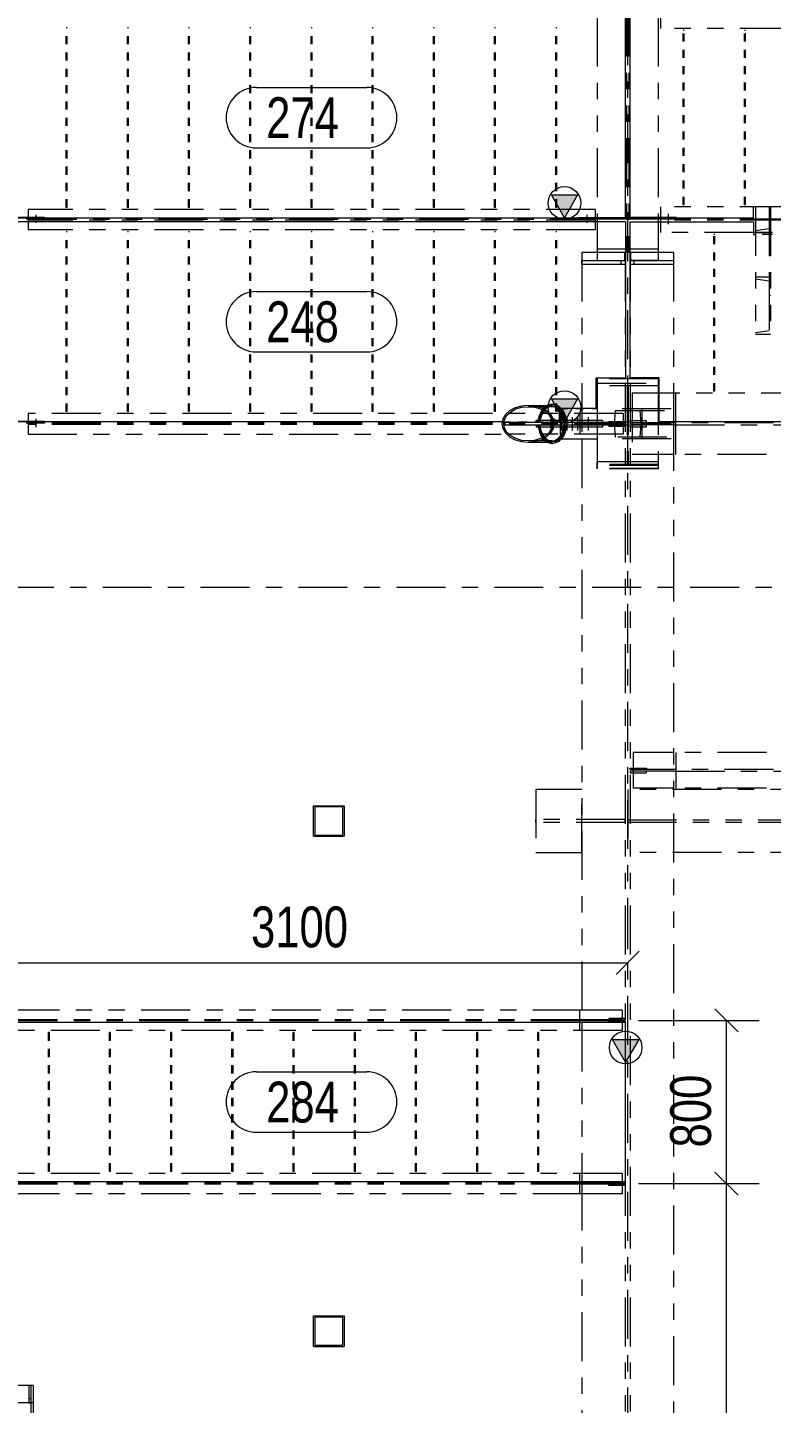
# Model space of a CAD drawing. Header units: millimetres. Extents: x 6786 to 7380, y -302 to 118.
# Drawn here: x 7054.7 to 7100.3, y -46 to 38.2 of the extents above; entities that cross this region are included whole.
import ezdxf

# ---------------------------------------------------------------- set-up
doc = ezdxf.new("R2010")
doc.units = ezdxf.units.MM
for name, pattern in [('XKITLINE00', [0]), ('XKITLINE02', [4, 2, -2]), ('XKITLINE03', [6, 3, -1, 1, -1]), ('XKITLINE04', [3, 0.5, -0.5, 0.5, -0.5, 0.5, -0.5]), ('XKITLINE05', [8, 3, -1, 1, -1, 1, -1])]:
    doc.linetypes.add(name, pattern=pattern)
for name, color, linetype, lineweight in [('Bolt', 7, 'Continuous', 0), ('Part', 2, 'Continuous', 0), ('PartMark', 3, 'Continuous', 0), ('S-GRID', 1, 'Continuous', 0), ('Z-DIMENSIONS', 1, 'Continuous', 0)]:
    doc.layers.add(name, color=color, linetype=linetype, lineweight=lineweight)
doc.styles.add('Arial', font='arial.ttf')

msp = doc.modelspace()

# ---------------------------------------------------------------- hatches: boundary and pattern name
at = {"layer": 'Part'}
for points in [[(7086.834, 27.995), (7088.434, 27.995), (7087.634, 26.595)], [(7086.834, 15.495), (7088.434, 15.495), (7087.634, 14.095)], [(7090.584, -23.73), (7092.184, -23.73), (7091.384, -25.13)]]:
    msp.add_hatch(color=7, dxfattribs=at).paths.add_polyline_path(points, flags=17)

# ---------------------------------------------------------------- linework, layer by layer
at = {"layer": 'Bolt', "color": 6, "linetype": 'XKITLINE02', "lineweight": 0}
for p, q in [((7055.259, 26.27), (7055.259, 26.77)), ((7055.259, 26.27), (7055.259, 26.77)), ((7089.009, 26.77), (7089.009, 26.27)), ((7089.009, 26.77), (7089.009, 26.27)), ((7094.009, 26.208), (7094.009, 26.833)), ((7094.009, 26.208), (7094.009, 26.833)), ((7055.259, 13.77), (7055.259, 14.27)), ((7055.259, 13.77), (7055.259, 14.27))]:
    msp.add_line(p, q, dxfattribs=at)
at = {"layer": 'Bolt', "color": 6, "linetype": 'XKITLINE00', "lineweight": 0}
for p, q in [((7100.171, 25.528), (7100.259, 25.528)), ((7100.171, 24.278), (7100.259, 24.278))]:
    msp.add_line(p, q, dxfattribs=at)
at = {"layer": 'Bolt', "color": 7, "linetype": 'XKITLINE00', "lineweight": 0}
for p, q in [((7100.171, 23.1), (7100.259, 23.1)), ((7100.171, 21.85), (7100.259, 21.85)), ((7087.773, 14.376), (7087.773, 13.564)), ((7088.107, 14.376), (7088.107, 13.564)), ((7088.43, 14.376), (7088.43, 13.564)), ((7089.087, 14.376), (7089.087, 13.564))]:
    msp.add_line(p, q, dxfattribs=at)
at = {"layer": 'Bolt', "color": 7, "linetype": 'XKITLINE02', "lineweight": 0}
for p, q in [((7086.792, 14.376), (7086.792, 13.564)), ((7087.45, 14.376), (7087.45, 13.564))]:
    msp.add_line(p, q, dxfattribs=at)
at = {"layer": 'Part', "color": 6, "linetype": 'XKITLINE05', "lineweight": 0}
for p, q in [((7091.44, 63.47), (7091.44, 24.47)), ((7091.577, 63.47), (7091.577, 24.47)), ((7089.634, 38.845), (7089.634, 26.595)), ((7093.384, 38.845), (7093.384, 26.595)), ((7093.509, 38.845), (7093.509, 38.189)), ((7141.384, 38.189), (7093.509, 38.189)), ((7054.759, 27.095), (7054.759, 26.505)), ((7089.509, 27.095), (7054.759, 27.095)), ((7089.509, 27.095), (7089.509, 26.505)), ((7141.384, 27.251), (7093.509, 27.251)), ((7093.509, 27.251), (7093.509, 26.595)), ((7099.346, 27.251), (7099.346, 19.439)), ((7100.259, 27.251), (7099.346, 27.251)), ((7100.171, 27.251), (7100.171, 22.728)), ((7100.259, 27.251), (7100.259, 19.439)), ((7055.759, 26.605), (7052.827, 26.605)), ((7054.759, 26.505), (7054.637, 26.505)), ((7054.759, 26.595), (7054.759, 26.345)), ((7054.759, 26.505), (7089.509, 26.505)), ((7055.759, 26.505), (7054.759, 26.505)), ((7089.509, 26.436), (7054.759, 26.436)), ((7054.759, 26.345), (7054.759, 25.845)), ((7055.759, 26.605), (7055.759, 26.505)), ((7055.759, 26.505), (7055.759, 26.605)), ((7088.509, 26.605), (7091.44, 26.605)), ((7088.509, 26.505), (7088.509, 26.605)), ((7088.509, 26.505), (7088.509, 26.605)), ((7089.509, 26.505), (7088.509, 26.505)), ((7089.509, 26.595), (7089.509, 26.345)), ((7089.591, 26.505), (7089.509, 26.505)), ((7089.509, 26.345), (7089.509, 25.845)), ((7089.571, 26.605), (7089.571, 26.595)), ((7089.571, 26.595), (7089.571, 26.505)), ((7089.622, 26.505), (7089.591, 26.505)), ((7089.634, 26.505), (7089.591, 26.505)), ((7089.631, 26.505), (7089.622, 26.505)), ((7089.634, 26.505), (7089.631, 26.505)), ((7089.634, 26.505), (7089.634, 26.605)), ((7089.634, 26.605), (7089.634, 26.505)), ((7089.634, 26.605), (7089.634, 26.505)), ((7089.634, 26.595), (7089.634, 26.345)), ((7091.44, 26.505), (7089.634, 26.505)), ((7089.634, 26.345), (7089.634, 23.97)), ((7091.252, 26.505), (7091.252, 26.605)), ((7091.252, 26.505), (7091.252, 26.605)), ((7091.44, 26.605), (7091.44, 26.505)), ((7091.577, 26.608), (7091.577, 26.508)), ((7094.509, 26.608), (7091.577, 26.608)), ((7093.427, 26.508), (7091.577, 26.508)), ((7091.765, 26.508), (7091.765, 26.608)), ((7091.765, 26.508), (7091.765, 26.608)), ((7093.384, 26.608), (7093.384, 26.508)), ((7093.384, 26.508), (7093.384, 26.608)), ((7093.384, 26.608), (7093.384, 26.508)), ((7093.384, 26.508), (7093.384, 26.608)), ((7093.384, 26.595), (7093.384, 26.345)), ((7093.446, 26.508), (7093.384, 26.508)), ((7093.384, 26.345), (7093.384, 23.97)), ((7093.446, 26.608), (7093.446, 26.595)), ((7093.446, 26.595), (7093.446, 26.508)), ((7093.509, 26.508), (7093.446, 26.508)), ((7093.509, 26.595), (7093.509, 26.345)), ((7141.384, 26.508), (7093.509, 26.508)), ((7094.509, 26.508), (7093.509, 26.508)), ((7141.384, 26.433), (7093.509, 26.433)), ((7093.509, 26.345), (7093.509, 25.689)), ((7094.509, 26.608), (7094.509, 26.508)), ((7094.509, 26.508), (7094.509, 26.608)), ((7089.509, 25.845), (7054.759, 25.845)), ((7099.221, 25.689), (7093.509, 25.689)), ((7099.346, 25.689), (7099.221, 25.689)), ((7099.346, 25.819), (7100.171, 25.936)), ((7100.259, 25.689), (7099.346, 25.689)), ((7099.346, 25.689), (7100.259, 25.689)), ((7100.384, 25.689), (7100.259, 25.689)), ((7091.384, 24.47), (7088.696, 24.47)), ((7088.696, 24.47), (7088.696, 13.033)), ((7091.384, 24.658), (7089.634, 24.658)), ((7093.384, 24.47), (7089.634, 24.47)), ((7091.34, 23.97), (7091.34, 24.47)), ((7091.352, 24.47), (7091.352, -176.53)), ((7091.634, 24.658), (7091.384, 24.658)), ((7091.634, 24.47), (7091.384, 24.47)), ((7093.384, 24.658), (7091.634, 24.658)), ((7094.321, 24.47), (7091.634, 24.47)), ((7091.665, 24.47), (7091.665, -176.53)), ((7091.677, 24.47), (7091.677, 23.97)), ((7094.321, 24.47), (7094.321, 14.095)), ((7088.696, 23.72), (7088.696, 23.97)), ((7088.696, 23.97), (7091.352, 23.97)), ((7091.352, 23.72), (7088.696, 23.72)), ((7089.634, 23.97), (7091.34, 23.97)), ((7091.102, 23.72), (7091.102, 23.97)), ((7091.352, 23.97), (7091.352, 23.72)), ((7091.665, 23.72), (7091.665, 23.97)), ((7091.665, 23.97), (7094.321, 23.97)), ((7094.321, 23.72), (7091.665, 23.72)), ((7093.384, 23.97), (7091.677, 23.97)), ((7091.915, 23.72), (7091.915, 23.97)), ((7094.321, 23.97), (7094.321, 23.72)), ((7099.346, 22.974), (7100.259, 22.974)), ((7099.346, 22.845), (7100.171, 22.728)), ((7100.171, 22.728), (7100.171, 19.686)), ((7099.346, 19.569), (7100.171, 19.686)), ((7100.259, 19.439), (7099.346, 19.439)), ((7093.384, 16.72), (7089.634, 16.72)), ((7089.634, 16.72), (7089.634, 16.47)), ((7089.634, 16.295), (7089.634, 16.47)), ((7089.634, 16.47), (7093.384, 16.47)), ((7089.634, 16.47), (7089.634, 16.295)), ((7093.384, 16.295), (7089.634, 16.295)), ((7089.634, 16.295), (7089.634, 14.17)), ((7091.546, 16.295), (7091.471, 16.295)), ((7091.471, 16.295), (7091.471, 11.41)), ((7091.546, 16.295), (7091.546, 11.41)), ((7093.384, 16.72), (7093.384, 16.47)), ((7093.384, 16.47), (7093.384, 16.295)), ((7093.384, 16.47), (7093.384, 16.295)), ((7093.384, 16.295), (7093.384, 11.645)), ((7086.861, 15.17), (7086.674, 15.14)), ((7086.728, 15.14), (7086.915, 15.17)), ((7086.861, 15.17), (7086.915, 15.17)), ((7087.049, 15.14), (7086.861, 15.17)), ((7086.915, 15.17), (7087.102, 15.14)), ((7091.79, 15.845), (7091.79, 12.095)), ((7126.696, 15.845), (7091.79, 15.845)), ((7094.446, 15.845), (7094.446, 14.095)), ((7091.227, 14.595), (7054.759, 14.595)), ((7054.759, 14.595), (7054.759, 14.005)), ((7084.017, 14.533), (7083.857, 14.261)), ((7083.96, 14.242), (7084.11, 14.495)), ((7084.272, 14.766), (7084.017, 14.533)), ((7084.11, 14.495), (7084.348, 14.713)), ((7084.604, 14.944), (7084.272, 14.766)), ((7084.348, 14.713), (7084.658, 14.879)), ((7084.991, 15.057), (7084.604, 14.944)), ((7084.658, 14.879), (7085.019, 14.984)), ((7085.407, 15.095), (7084.991, 15.057)), ((7085.019, 14.984), (7085.407, 15.02)), ((7085.407, 15.095), (7086.861, 15.095)), ((7085.822, 15.057), (7085.407, 15.095)), ((7085.407, 15.02), (7085.794, 14.984)), ((7086.861, 15.02), (7085.407, 15.02)), ((7085.794, 14.984), (7086.155, 14.879)), ((7086.209, 14.944), (7085.822, 15.057)), ((7086.042, 14.242), (7086.103, 14.491)), ((7086.095, 14.237), (7086.157, 14.491)), ((7086.099, 14.261), (7086.178, 14.533)), ((7086.204, 14.718), (7086.103, 14.491)), ((7086.224, 14.495), (7086.15, 14.242)), ((7086.155, 14.879), (7086.466, 14.713)), ((7086.157, 14.491), (7086.257, 14.718)), ((7086.178, 14.533), (7086.304, 14.766)), ((7086.337, 14.908), (7086.204, 14.718)), ((7086.541, 14.766), (7086.209, 14.944)), ((7086.341, 14.713), (7086.224, 14.495)), ((7086.257, 14.718), (7086.39, 14.908)), ((7086.304, 14.766), (7086.467, 14.944)), ((7086.496, 15.051), (7086.337, 14.908)), ((7086.382, 14.758), (7086.341, 14.713)), ((7086.493, 14.879), (7086.382, 14.758)), ((7086.39, 14.908), (7086.55, 15.051)), ((7086.466, 14.713), (7086.704, 14.495)), ((7086.467, 14.944), (7086.657, 15.057)), ((7086.671, 14.984), (7086.493, 14.879)), ((7086.496, 15.051), (7086.507, 15.057)), ((7086.584, 15.095), (7086.507, 15.057)), ((7086.796, 14.533), (7086.541, 14.766)), ((7086.55, 15.051), (7086.728, 15.14)), ((7086.674, 15.14), (7086.584, 15.095)), ((7086.657, 15.057), (7086.861, 15.095)), ((7086.861, 15.02), (7086.671, 14.984)), ((7086.704, 14.495), (7086.853, 14.242)), ((7086.957, 14.261), (7086.796, 14.533)), ((7086.861, 15.095), (7087.066, 15.057)), ((7087.052, 14.984), (7086.861, 15.02)), ((7087.226, 15.051), (7087.049, 15.14)), ((7087.229, 14.879), (7087.052, 14.984)), ((7087.066, 15.057), (7087.256, 14.944)), ((7087.102, 15.14), (7087.28, 15.051)), ((7087.386, 14.908), (7087.226, 15.051)), ((7087.382, 14.713), (7087.229, 14.879)), ((7087.256, 14.944), (7087.419, 14.766)), ((7087.28, 15.051), (7087.439, 14.908)), ((7087.499, 14.495), (7087.382, 14.713)), ((7087.384, 13.033), (7087.384, 14.908)), ((7087.384, 14.908), (7087.386, 14.908)), ((7087.44, 14.908), (7087.384, 14.908)), ((7087.519, 14.718), (7087.386, 14.908)), ((7087.419, 14.766), (7087.544, 14.533)), ((7087.439, 14.908), (7087.573, 14.718)), ((7089.634, 14.908), (7087.44, 14.908)), ((7087.572, 14.242), (7087.499, 14.495)), ((7087.619, 14.491), (7087.519, 14.718)), ((7087.544, 14.533), (7087.623, 14.261)), ((7087.573, 14.718), (7087.673, 14.491)), ((7087.682, 14.237), (7087.619, 14.491)), ((7087.673, 14.491), (7087.735, 14.237)), ((7088.571, 14.595), (7088.571, 13.345)), ((7089.634, 14.908), (7089.634, 14.17)), ((7094.163, 14.883), (7090.689, 14.883)), ((7090.7, 13.97), (7090.758, 14.795)), ((7090.758, 14.795), (7093.913, 14.795)), ((7091.227, 14.595), (7091.227, 13.345)), ((7092.259, 14.795), (7092.317, 13.97)), ((7092.381, 14.883), (7092.381, 13.97)), ((7055.759, 14.105), (7052.827, 14.105)), ((7054.759, 14.005), (7054.637, 14.005)), ((7054.759, 14.095), (7054.759, 13.345)), ((7091.227, 14.005), (7054.759, 14.005)), ((7055.759, 14.005), (7054.759, 14.005)), ((7091.227, 13.936), (7054.759, 13.936)), ((7055.759, 14.105), (7055.759, 14.005)), ((7055.759, 14.005), (7055.759, 14.105)), ((7083.857, 14.261), (7083.802, 13.97)), ((7083.802, 13.97), (7083.857, 13.679)), ((7083.857, 13.679), (7084.017, 13.408)), ((7083.909, 13.97), (7083.96, 14.242)), ((7083.96, 13.698), (7083.909, 13.97)), ((7084.11, 13.445), (7083.96, 13.698)), ((7083.983, 14.045), (7083.983, 13.895)), ((7084.332, 14.045), (7083.983, 14.045)), ((7084.332, 13.895), (7083.983, 13.895)), ((7084.272, 13.97), (7084.28, 14.058)), ((7084.28, 13.883), (7084.272, 13.97)), ((7084.333, 14.058), (7084.28, 14.058)), ((7084.333, 13.883), (7084.28, 13.883)), ((7084.333, 14.058), (7084.325, 13.97)), ((7084.325, 13.97), (7084.333, 13.883)), ((7088.991, 14.045), (7084.332, 14.045)), ((7087.635, 13.895), (7084.332, 13.895)), ((7086.133, 14.058), (7084.333, 14.058)), ((7086.133, 13.883), (7084.333, 13.883)), ((7084.762, 13.895), (7084.762, 14.045)), ((7087.74, 14.17), (7085.908, 14.17)), ((7085.908, 14.058), (7085.908, 14.17)), ((7085.908, 14.045), (7085.908, 14.058)), ((7088.099, 14.045), (7085.908, 14.045)), ((7085.908, 13.895), (7085.908, 13.883)), ((7088.099, 13.895), (7085.908, 13.895)), ((7085.908, 13.883), (7085.908, 13.77)), ((7087.74, 13.77), (7085.908, 13.77)), ((7086.027, 14.058), (7086.041, 14.237)), ((7086.133, 14.058), (7086.027, 14.058)), ((7086.027, 13.883), (7086.041, 13.703)), ((7086.133, 13.883), (7086.027, 13.883)), ((7086.041, 14.237), (7086.042, 14.242)), ((7086.041, 13.703), (7086.103, 13.45)), ((7086.08, 14.058), (7086.095, 14.237)), ((7086.095, 13.703), (7086.08, 13.883)), ((7086.081, 14.058), (7086.099, 14.261)), ((7086.099, 13.679), (7086.081, 13.883)), ((7086.157, 13.45), (7086.095, 13.703)), ((7086.178, 13.408), (7086.099, 13.679)), ((7086.15, 14.242), (7086.133, 14.058)), ((7086.888, 14.058), (7086.133, 14.058)), ((7086.133, 13.883), (7086.15, 13.698)), ((7086.888, 13.883), (7086.133, 13.883)), ((7086.15, 13.698), (7086.224, 13.445)), ((7086.853, 13.698), (7086.704, 13.445)), ((7089.08, 14.045), (7086.714, 14.045)), ((7086.714, 13.895), (7086.714, 14.045)), ((7089.08, 13.895), (7086.714, 13.895)), ((7086.796, 13.408), (7086.957, 13.679)), ((7086.8, 13.895), (7086.8, 14.045)), ((7086.853, 14.242), (7086.888, 14.058)), ((7086.888, 13.883), (7086.853, 13.698)), ((7087.642, 14.058), (7086.888, 14.058)), ((7087.642, 14.058), (7086.888, 14.058)), ((7087.642, 13.883), (7086.888, 13.883)), ((7087.642, 13.883), (7086.888, 13.883)), ((7086.995, 14.058), (7086.957, 14.261)), ((7086.957, 13.679), (7086.995, 13.883)), ((7087.384, 13.895), (7087.384, 14.045)), ((7087.499, 13.445), (7087.572, 13.698)), ((7087.623, 13.679), (7087.544, 13.408)), ((7087.589, 14.058), (7087.572, 14.242)), ((7087.572, 13.698), (7087.589, 13.883)), ((7087.619, 13.45), (7087.682, 13.703)), ((7087.623, 14.261), (7087.642, 14.058)), ((7087.642, 13.883), (7087.623, 13.679)), ((7087.635, 14.045), (7087.635, 13.895)), ((7088.991, 13.895), (7087.635, 13.895)), ((7087.749, 14.058), (7087.642, 14.058)), ((7087.749, 13.883), (7087.642, 13.883)), ((7087.735, 13.703), (7087.673, 13.45)), ((7087.696, 14.058), (7087.682, 14.237)), ((7087.682, 13.703), (7087.696, 13.883)), ((7087.735, 14.237), (7087.749, 14.058)), ((7087.749, 13.883), (7087.735, 13.703)), ((7089.971, 14.17), (7087.74, 14.17)), ((7089.971, 13.77), (7087.74, 13.77)), ((7087.78, 14.045), (7087.78, 14.17)), ((7087.78, 13.77), (7087.78, 13.895)), ((7088.099, 14.045), (7088.099, 14.17)), ((7089.08, 14.045), (7088.099, 14.045)), ((7089.08, 13.895), (7088.099, 13.895)), ((7088.099, 13.77), (7088.099, 13.895)), ((7088.991, 13.895), (7088.991, 14.045)), ((7091.471, 14.045), (7089.08, 14.045)), ((7089.971, 14.045), (7089.08, 14.045)), ((7091.471, 13.895), (7089.08, 13.895)), ((7089.971, 13.895), (7089.08, 13.895)), ((7089.255, 14.045), (7089.255, 13.895)), ((7089.634, 14.17), (7089.634, 13.77)), ((7089.634, 14.17), (7089.634, 13.77)), ((7089.634, 13.77), (7089.634, 11.645)), ((7089.634, 13.77), (7089.634, 13.033)), ((7089.971, 14.17), (7089.971, 14.045)), ((7089.971, 13.895), (7089.971, 13.77)), ((7090.352, 14.005), (7090.352, 14.105)), ((7090.352, 14.105), (7091.352, 14.105)), ((7090.352, 14.005), (7091.352, 14.005)), ((7090.352, 13.836), (7090.352, 13.936)), ((7090.352, 13.936), (7091.352, 13.936)), ((7090.352, 13.836), (7091.352, 13.836)), ((7090.7, 13.97), (7090.689, 13.97)), ((7090.7, 13.97), (7090.689, 13.97)), ((7090.713, 13.97), (7090.7, 13.97)), ((7090.758, 13.145), (7090.7, 13.97)), ((7090.713, 13.97), (7090.7, 13.97)), ((7091.221, 13.895), (7091.221, 14.045)), ((7091.352, 14.005), (7091.352, 14.105)), ((7091.352, 13.836), (7091.352, 13.936)), ((7091.471, 14.045), (7091.471, 13.895)), ((7091.665, 14.039), (7091.665, 14.164)), ((7091.665, 14.164), (7092.665, 14.164)), ((7091.665, 14.039), (7092.665, 14.039)), ((7091.665, 13.776), (7091.665, 13.901)), ((7091.665, 13.901), (7092.665, 13.901)), ((7091.665, 13.776), (7092.665, 13.776)), ((7094.321, 14.039), (7091.79, 14.039)), ((7094.321, 13.901), (7091.79, 13.901)), ((7092.317, 13.97), (7092.259, 13.145)), ((7092.317, 13.97), (7094.163, 13.97)), ((7094.163, 13.97), (7092.317, 13.97)), ((7092.381, 13.97), (7092.381, 13.058)), ((7092.665, 14.039), (7092.665, 14.164)), ((7092.665, 13.776), (7092.665, 13.901)), ((7094.321, 14.095), (7094.321, -166.724)), ((7094.446, 14.039), (7094.321, 14.039)), ((7094.321, 13.901), (7094.446, 13.901)), ((7094.446, 14.095), (7094.446, 12.095)), ((7140.446, 14.039), (7094.446, 14.039)), ((7094.446, 13.901), (7140.446, 13.901)), ((7054.759, 13.345), (7084.085, 13.345)), ((7084.017, 13.408), (7084.272, 13.175)), ((7091.227, 13.345), (7084.085, 13.345)), ((7084.348, 13.228), (7084.11, 13.445)), ((7084.272, 13.175), (7084.604, 12.996)), ((7084.658, 13.061), (7084.348, 13.228)), ((7084.604, 12.996), (7084.991, 12.884)), ((7085.019, 12.956), (7084.658, 13.061)), ((7084.991, 12.884), (7085.407, 12.845)), ((7085.407, 12.92), (7085.019, 12.956)), ((7085.794, 12.956), (7085.407, 12.92)), ((7086.861, 12.92), (7085.407, 12.92)), ((7085.407, 12.845), (7085.822, 12.884)), ((7085.407, 12.845), (7086.861, 12.845)), ((7086.155, 13.061), (7085.794, 12.956)), ((7085.822, 12.884), (7086.209, 12.996)), ((7086.103, 13.45), (7086.204, 13.222)), ((7086.466, 13.228), (7086.155, 13.061)), ((7086.257, 13.222), (7086.157, 13.45)), ((7086.304, 13.175), (7086.178, 13.408)), ((7086.204, 13.222), (7086.337, 13.032)), ((7086.209, 12.996), (7086.541, 13.175)), ((7086.224, 13.445), (7086.341, 13.228)), ((7086.39, 13.032), (7086.257, 13.222)), ((7086.467, 12.996), (7086.304, 13.175)), ((7086.337, 13.032), (7086.496, 12.889)), ((7086.382, 13.183), (7086.341, 13.228)), ((7086.493, 13.061), (7086.382, 13.183)), ((7086.55, 12.889), (7086.39, 13.032)), ((7086.704, 13.445), (7086.466, 13.228)), ((7086.657, 12.884), (7086.467, 12.996)), ((7086.493, 13.061), (7086.671, 12.956)), ((7086.496, 12.889), (7086.507, 12.884)), ((7086.584, 12.845), (7086.507, 12.884)), ((7086.541, 13.175), (7086.796, 13.408)), ((7086.728, 12.8), (7086.55, 12.889)), ((7086.674, 12.8), (7086.584, 12.845)), ((7086.861, 12.845), (7086.657, 12.884)), ((7086.671, 12.956), (7086.861, 12.92)), ((7086.674, 12.8), (7086.861, 12.77)), ((7086.915, 12.77), (7086.728, 12.8)), ((7086.861, 12.92), (7087.052, 12.956)), ((7087.066, 12.884), (7086.861, 12.845)), ((7086.861, 12.77), (7087.049, 12.8)), ((7086.861, 12.77), (7086.915, 12.77)), ((7087.102, 12.8), (7086.915, 12.77)), ((7087.049, 12.8), (7087.226, 12.889)), ((7087.052, 12.956), (7087.229, 13.061)), ((7087.256, 12.996), (7087.066, 12.884)), ((7087.28, 12.889), (7087.102, 12.8)), ((7087.226, 12.889), (7087.386, 13.032)), ((7087.229, 13.061), (7087.382, 13.228)), ((7087.419, 13.175), (7087.256, 12.996)), ((7087.439, 13.032), (7087.28, 12.889)), ((7087.382, 13.228), (7087.499, 13.445)), ((7087.384, 13.033), (7087.387, 13.033)), ((7087.384, 13.033), (7087.386, 13.033)), ((7087.386, 13.032), (7087.519, 13.222)), ((7087.386, 13.033), (7087.44, 13.033)), ((7087.544, 13.408), (7087.419, 13.175)), ((7087.573, 13.222), (7087.439, 13.032)), ((7089.634, 13.033), (7087.44, 13.033)), ((7087.519, 13.222), (7087.619, 13.45)), ((7087.673, 13.45), (7087.573, 13.222)), ((7088.696, 13.033), (7088.696, -22.692)), ((7094.163, 13.058), (7090.689, 13.058)), ((7093.913, 13.145), (7090.758, 13.145)), ((7094.321, 12.095), (7091.79, 12.095)), ((7116.009, 12.095), (7094.321, 12.095)), ((7091.471, 11.645), (7089.634, 11.645)), ((7089.634, 11.234), (7089.634, 11.645)), ((7089.634, 11.645), (7089.634, 11.234)), ((7093.384, 11.47), (7089.634, 11.47)), ((7093.384, 11.41), (7089.634, 11.41)), ((7093.384, 11.234), (7089.634, 11.234)), ((7089.634, 11.22), (7089.634, 11.234)), ((7093.384, 11.22), (7089.634, 11.22)), ((7091.546, 11.645), (7091.471, 11.645)), ((7091.471, 11.645), (7091.546, 11.645)), ((7091.546, 11.41), (7091.471, 11.41)), ((7093.384, 11.645), (7091.546, 11.645)), ((7093.384, 11.645), (7093.384, 11.234)), ((7093.384, 11.645), (7093.384, 11.234)), ((7093.384, 11.234), (7093.384, 11.22)), ((7091.852, -6.161), (7091.852, -8.349)), ((7094.321, -6.161), (7091.852, -6.161)), ((7116.009, -6.161), (7094.321, -6.161)), ((7094.452, -6.161), (7094.452, -8.349)), ((7091.665, -7.211), (7091.665, -7.111)), ((7091.665, -7.111), (7092.665, -7.111)), ((7092.665, -7.211), (7091.665, -7.211)), ((7091.665, -7.299), (7091.665, -7.399)), ((7092.665, -7.299), (7091.665, -7.299)), ((7091.665, -7.399), (7092.665, -7.399)), ((7094.321, -7.211), (7091.852, -7.211)), ((7094.321, -7.299), (7091.852, -7.299)), ((7092.665, -7.111), (7092.665, -7.211)), ((7092.665, -7.399), (7092.665, -7.299)), ((7094.452, -7.211), (7094.321, -7.211)), ((7094.321, -7.299), (7094.452, -7.299)), ((7140.44, -7.211), (7094.452, -7.211)), ((7094.452, -7.299), (7140.44, -7.299)), ((7088.696, -8.417), (7085.884, -8.417)), ((7085.884, -8.417), (7085.884, -12.292)), ((7088.696, -12.292), (7088.696, -8.417)), ((7091.509, -8.417), (7091.509, -12.292)), ((7105.259, -8.417), (7091.509, -8.417)), ((7094.321, -8.349), (7091.852, -8.349)), ((7116.009, -8.349), (7094.321, -8.349)), ((7072.259, -9.417), (7074.134, -9.417)), ((7072.259, -11.292), (7072.259, -9.417)), ((7074.059, -9.492), (7072.334, -9.492)), ((7072.334, -9.492), (7072.334, -11.217)), ((7074.059, -11.217), (7074.059, -9.492)), ((7074.134, -9.417), (7074.134, -11.292)), ((7091.352, -10.267), (7085.884, -10.267)), ((7085.884, -10.442), (7085.884, -10.267)), ((7091.352, -10.442), (7085.884, -10.442)), ((7091.352, -10.442), (7091.352, -10.267)), ((7091.509, -10.28), (7105.259, -10.28)), ((7091.509, -10.43), (7105.259, -10.43)), ((7072.259, -11.292), (7074.134, -11.292)), ((7072.334, -11.217), (7074.059, -11.217)), ((7085.884, -12.292), (7088.696, -12.292)), ((7105.259, -12.292), (7091.509, -12.292)), ((7088.565, -22.533), (7051.384, -22.533)), ((7088.565, -22.602), (7051.384, -22.602)), ((7088.696, -21.942), (7052.634, -21.942)), ((7088.565, -21.942), (7088.565, -22.692)), ((7088.696, -22.533), (7088.565, -22.533)), ((7088.696, -22.602), (7088.565, -22.602)), ((7088.565, -22.692), (7088.565, -23.192)), ((7091.165, -21.942), (7088.696, -21.942)), ((7091.165, -22.533), (7088.696, -22.533)), ((7091.165, -22.602), (7088.696, -22.602)), ((7088.696, -22.692), (7088.696, -32.442)), ((7091.352, -22.458), (7090.352, -22.458)), ((7090.352, -22.458), (7090.352, -22.533)), ((7090.352, -22.533), (7091.352, -22.533)), ((7090.352, -22.677), (7090.352, -22.602)), ((7090.352, -22.602), (7091.352, -22.602)), ((7091.352, -22.677), (7090.352, -22.677)), ((7091.165, -21.942), (7091.165, -23.192)), ((7091.352, -22.533), (7091.352, -22.458)), ((7091.352, -22.602), (7091.352, -22.677)), ((7091.165, -23.192), (7052.884, -23.192)), ((7091.165, -31.942), (7052.884, -31.942)), ((7088.565, -31.942), (7088.565, -32.442)), ((7091.165, -31.942), (7091.165, -33.192)), ((7088.565, -32.533), (7051.384, -32.533)), ((7088.565, -32.602), (7051.384, -32.602)), ((7088.565, -32.442), (7088.565, -33.192)), ((7088.696, -32.533), (7088.565, -32.533)), ((7088.696, -32.602), (7088.565, -32.602)), ((7088.696, -32.442), (7088.696, -119.617)), ((7091.165, -32.533), (7088.696, -32.533)), ((7091.165, -32.602), (7088.696, -32.602)), ((7091.352, -32.458), (7090.352, -32.458)), ((7090.352, -32.458), (7090.352, -32.533)), ((7090.352, -32.533), (7091.352, -32.533)), ((7090.352, -32.677), (7090.352, -32.602)), ((7090.352, -32.602), (7091.352, -32.602)), ((7091.352, -32.677), (7090.352, -32.677)), ((7091.352, -32.533), (7091.352, -32.458)), ((7091.352, -32.602), (7091.352, -32.677)), ((7088.696, -33.192), (7052.634, -33.192)), ((7091.165, -33.192), (7088.696, -33.192)), ((7072.259, -40.667), (7074.134, -40.667)), ((7072.259, -42.542), (7072.259, -40.667)), ((7074.059, -40.742), (7072.334, -40.742)), ((7072.334, -40.742), (7072.334, -42.467)), ((7074.059, -42.467), (7074.059, -40.742)), ((7074.134, -40.667), (7074.134, -42.542)), ((7072.259, -42.542), (7074.134, -42.542)), ((7072.334, -42.467), (7074.059, -42.467)), ((7055.071, -44.936), (7052.634, -44.936)), ((7054.802, -44.936), (7054.802, -45.986)), ((7054.952, -44.936), (7054.802, -44.936)), ((7054.946, -44.936), (7054.809, -44.936)), ((7054.809, -44.936), (7054.809, -45.986)), ((7054.946, -47.124), (7054.946, -44.936)), ((7054.952, -45.986), (7054.952, -44.936)), ((7055.071, -44.936), (7055.071, -47.124)), ((7055.071, -45.986), (7002.946, -45.986)), ((7054.809, -45.986), (7050.709, -45.986)), ((7054.952, -45.736), (7054.802, -45.736)), ((7054.802, -45.986), (7054.952, -45.986))]:
    msp.add_line(p, q, dxfattribs=at)
at = {"layer": 'Part', "color": 7, "linetype": 'XKITLINE00', "lineweight": 0}
for p, q in [((7091.384, 26.595), (7091.384, 38.845)), ((7091.634, 38.845), (7091.634, 26.595)), ((7087.634, 26.595), (7086.834, 27.995)), ((7086.834, 27.995), (7088.434, 27.995)), ((7088.434, 27.995), (7087.634, 26.595)), ((7099.221, 26.595), (7099.221, 27.251)), ((7099.346, 27.251), (7099.221, 27.251)), ((7100.384, 27.251), (7100.259, 27.251)), ((7052.884, 26.595), (7091.384, 26.595)), ((7091.384, 26.345), (7052.884, 26.345)), ((7091.384, 26.345), (7091.384, 16.783)), ((7091.634, 26.595), (7099.221, 26.595)), ((7091.634, 26.345), (7091.634, 16.783)), ((7091.634, 26.345), (7099.221, 26.345)), ((7099.221, 26.345), (7099.221, 25.564)), ((7099.221, 25.564), (7099.346, 25.564)), ((7100.384, 25.564), (7100.259, 25.564)), ((7089.571, 14.908), (7089.571, 16.783)), ((7089.571, 16.783), (7091.384, 16.783)), ((7093.446, 16.783), (7091.634, 16.783)), ((7093.446, 14.095), (7093.446, 16.783)), ((7087.634, 14.095), (7086.834, 15.495)), ((7086.834, 15.495), (7088.434, 15.495)), ((7088.434, 15.495), (7087.634, 14.095)), ((7083.826, 14.095), (7052.884, 14.095)), ((7126.696, 14.095), (7093.446, 14.095)), ((7091.384, -22.692), (7052.884, -22.692)), ((7091.384, -32.442), (7091.384, -22.692)), ((7091.384, -25.13), (7090.584, -23.73)), ((7090.584, -23.73), (7092.184, -23.73)), ((7092.184, -23.73), (7091.384, -25.13)), ((7052.884, -32.442), (7091.384, -32.442))]:
    msp.add_line(p, q, dxfattribs=at)
at = {"layer": 'Part', "color": 2, "linetype": 'XKITLINE04', "lineweight": 0}
for p, q in [((7057.102, 27.22), (7057.102, 38.22)), ((7057.165, 38.22), (7057.102, 38.22)), ((7057.165, 27.22), (7057.165, 38.22)), ((7060.852, 27.22), (7060.852, 38.22)), ((7060.915, 38.22), (7060.852, 38.22)), ((7060.915, 27.22), (7060.915, 38.22)), ((7064.602, 27.22), (7064.602, 38.22)), ((7064.665, 38.22), (7064.602, 38.22)), ((7064.665, 27.22), (7064.665, 38.22)), ((7068.352, 27.22), (7068.352, 38.22)), ((7068.415, 38.22), (7068.352, 38.22)), ((7068.415, 27.22), (7068.415, 38.22)), ((7072.102, 27.22), (7072.102, 38.22)), ((7072.165, 38.22), (7072.102, 38.22)), ((7072.165, 27.22), (7072.165, 38.22)), ((7075.852, 27.22), (7075.852, 38.22)), ((7075.915, 38.22), (7075.852, 38.22)), ((7075.915, 27.22), (7075.915, 38.22)), ((7079.602, 27.22), (7079.602, 38.22)), ((7079.665, 38.22), (7079.602, 38.22)), ((7079.665, 27.22), (7079.665, 38.22)), ((7083.352, 27.22), (7083.352, 38.22)), ((7083.415, 38.22), (7083.352, 38.22)), ((7083.415, 27.22), (7083.415, 38.22)), ((7087.102, 27.22), (7087.102, 38.22)), ((7087.165, 38.22), (7087.102, 38.22)), ((7087.165, 27.22), (7087.165, 38.22)), ((7094.915, 27.376), (7094.915, 38.064)), ((7094.977, 38.064), (7094.915, 38.064)), ((7094.977, 27.376), (7094.977, 38.064)), ((7098.665, 27.376), (7098.665, 38.064)), ((7098.727, 38.064), (7098.665, 38.064)), ((7098.727, 27.376), (7098.727, 38.064)), ((7057.165, 27.22), (7057.102, 27.22)), ((7060.915, 27.22), (7060.852, 27.22)), ((7064.665, 27.22), (7064.602, 27.22)), ((7068.415, 27.22), (7068.352, 27.22)), ((7072.165, 27.22), (7072.102, 27.22)), ((7075.915, 27.22), (7075.852, 27.22)), ((7079.665, 27.22), (7079.602, 27.22)), ((7083.415, 27.22), (7083.352, 27.22)), ((7087.165, 27.22), (7087.102, 27.22)), ((7094.977, 27.376), (7094.915, 27.376)), ((7098.727, 27.376), (7098.665, 27.376)), ((7100.259, 27.251), (7099.346, 27.251)), ((7057.102, 14.72), (7057.102, 25.72)), ((7057.165, 25.72), (7057.102, 25.72)), ((7057.165, 14.72), (7057.165, 25.72)), ((7060.852, 14.72), (7060.852, 25.72)), ((7060.915, 25.72), (7060.852, 25.72)), ((7060.915, 14.72), (7060.915, 25.72)), ((7064.602, 14.72), (7064.602, 25.72)), ((7064.665, 25.72), (7064.602, 25.72)), ((7064.665, 14.72), (7064.665, 25.72)), ((7068.352, 14.72), (7068.352, 25.72)), ((7068.415, 25.72), (7068.352, 25.72)), ((7068.415, 14.72), (7068.415, 25.72)), ((7072.102, 14.72), (7072.102, 25.72)), ((7072.165, 25.72), (7072.102, 25.72)), ((7072.165, 14.72), (7072.165, 25.72)), ((7075.852, 14.72), (7075.852, 25.72)), ((7075.915, 25.72), (7075.852, 25.72)), ((7075.915, 14.72), (7075.915, 25.72)), ((7079.602, 14.72), (7079.602, 25.72)), ((7079.665, 25.72), (7079.602, 25.72)), ((7079.665, 14.72), (7079.665, 25.72)), ((7083.352, 14.72), (7083.352, 25.72)), ((7083.415, 25.72), (7083.352, 25.72)), ((7083.415, 14.72), (7083.415, 25.72)), ((7087.102, 14.72), (7087.102, 25.72)), ((7087.165, 25.72), (7087.102, 25.72)), ((7087.165, 14.72), (7087.165, 25.72)), ((7096.79, 15.97), (7096.79, 25.564)), ((7096.852, 25.564), (7096.79, 25.564)), ((7096.852, 15.97), (7096.852, 25.564)), ((7100.259, 25.564), (7099.346, 25.564)), ((7096.852, 15.97), (7096.79, 15.97)), ((7057.165, 14.72), (7057.102, 14.72)), ((7060.915, 14.72), (7060.852, 14.72)), ((7064.665, 14.72), (7064.602, 14.72)), ((7068.415, 14.72), (7068.352, 14.72)), ((7072.165, 14.72), (7072.102, 14.72)), ((7075.915, 14.72), (7075.852, 14.72)), ((7079.665, 14.72), (7079.602, 14.72)), ((7083.415, 14.72), (7083.352, 14.72)), ((7087.165, 14.72), (7087.102, 14.72)), ((7087.321, 14.095), (7087.321, 14.908)), ((7087.321, 14.908), (7089.571, 14.908)), ((7083.826, 14.095), (7087.321, 14.095)), ((7056.009, -31.817), (7056.009, -23.317)), ((7056.071, -23.317), (7056.009, -23.317)), ((7056.071, -31.817), (7056.071, -23.317)), ((7059.759, -31.817), (7059.759, -23.317)), ((7059.821, -23.317), (7059.759, -23.317)), ((7059.821, -31.817), (7059.821, -23.317)), ((7063.509, -31.817), (7063.509, -23.317)), ((7063.571, -23.317), (7063.509, -23.317)), ((7063.571, -31.817), (7063.571, -23.317)), ((7067.259, -31.817), (7067.259, -23.317)), ((7067.321, -23.317), (7067.259, -23.317)), ((7067.321, -31.817), (7067.321, -23.317)), ((7071.009, -31.817), (7071.009, -23.317)), ((7071.071, -23.317), (7071.009, -23.317)), ((7071.071, -31.817), (7071.071, -23.317)), ((7074.759, -31.817), (7074.759, -23.317)), ((7074.821, -23.317), (7074.759, -23.317)), ((7074.821, -31.817), (7074.821, -23.317)), ((7078.509, -31.817), (7078.509, -23.317)), ((7078.571, -23.317), (7078.509, -23.317)), ((7078.571, -31.817), (7078.571, -23.317)), ((7082.259, -31.817), (7082.259, -23.317)), ((7082.321, -23.317), (7082.259, -23.317)), ((7082.321, -31.817), (7082.321, -23.317)), ((7086.009, -31.817), (7086.009, -23.317)), ((7086.071, -23.317), (7086.009, -23.317)), ((7086.071, -31.817), (7086.071, -23.317)), ((7056.071, -31.817), (7056.009, -31.817)), ((7059.821, -31.817), (7059.759, -31.817)), ((7063.571, -31.817), (7063.509, -31.817)), ((7067.321, -31.817), (7067.259, -31.817)), ((7071.071, -31.817), (7071.009, -31.817)), ((7074.821, -31.817), (7074.759, -31.817)), ((7078.571, -31.817), (7078.509, -31.817)), ((7082.321, -31.817), (7082.259, -31.817)), ((7086.071, -31.817), (7086.009, -31.817))]:
    msp.add_line(p, q, dxfattribs=at)
at = {"layer": 'Part', "color": 7, "linetype": 'XKITLINE00', "lineweight": 0}
for centre in [(7087.634, 27.495), (7087.634, 14.995), (7091.384, -24.23)]:
    msp.add_circle(centre, 1, dxfattribs=at)
at = {"layer": 'PartMark', "color": 1, "linetype": 'XKITLINE00', "lineweight": 0}
for p, q in [((7068.752, 34.57), (7075.515, 34.57)), ((7068.752, 30.87), (7075.515, 30.87)), ((7068.752, 22.07), (7075.515, 22.07)), ((7068.752, 18.37), (7075.515, 18.37)), ((7068.752, -25.717), (7075.515, -25.717)), ((7068.752, -29.417), (7075.515, -29.417))]:
    msp.add_line(p, q, dxfattribs=at)
for centre, start, end in [((7068.752, 32.72), 90, 270), ((7075.515, 32.72), 270, 90), ((7068.752, 20.22), 90, 270), ((7075.515, 20.22), 270, 90), ((7068.752, -27.567), 90, 270), ((7075.515, -27.567), 270, 90)]:
    msp.add_arc(centre, 1.85, start, end, dxfattribs=at)
at = {"layer": 'S-GRID', "color": 4, "linetype": 'XKITLINE03', "lineweight": 0}
for p, q in [((7091.509, -234.061), (7091.509, 80.155)), ((6837.336, 3.97), (7235.007, 3.97))]:
    msp.add_line(p, q, dxfattribs=at)
at = {"layer": 'Z-DIMENSIONS', "color": 1, "linetype": 'XKITLINE00', "lineweight": 0}
for p, q in [((7091.509, -18.204), (7091.509, -16.842)), ((7092.216, -18.335), (7090.802, -19.749)), ((7052.759, -19.042), (7091.509, -19.042)), ((7096.857, -21.86), (7098.271, -23.274)), ((7092.165, -22.567), (7099.564, -22.567)), ((7097.564, -32.567), (7097.564, -22.567)), ((7096.857, -31.86), (7098.271, -33.274)), ((7096.857, -31.86), (7098.271, -33.274)), ((7092.165, -32.567), (7099.564, -32.567)), ((7092.165, -32.567), (7099.564, -32.567)), ((7097.564, -76.03), (7097.564, -32.567))]:
    msp.add_line(p, q, dxfattribs=at)
at = {"layer": 'Z-DIMENSIONS', "color": 3}
for p in [(7091.509, -19.042), (7097.564, -22.567), (7097.564, -32.567), (7097.564, -32.567)]:
    msp.add_point(p, dxfattribs=at)

# ---------------------------------------------------------------- texts
at = {"layer": 'PartMark', "color": 7, "style": 'Arial', "width": 0.765}
for s, p in [('274', (7069.352, 31.47)), ('248', (7069.352, 18.97)), ('284', (7069.352, -28.817))]:
    msp.add_text(s, height=2.5, dxfattribs=at).set_placement(p)
at = {"layer": 'Z-DIMENSIONS', "color": 3, "style": 'Arial', "width": 0.765}
msp.add_text('3100', height=2.5, dxfattribs=at).set_placement((7068.425, -18.092))
msp.add_text('800', height=2.5, rotation=90.00021, dxfattribs=at).set_placement((7096.614, -30.349))

doc.saveas('drawing.dxf')
